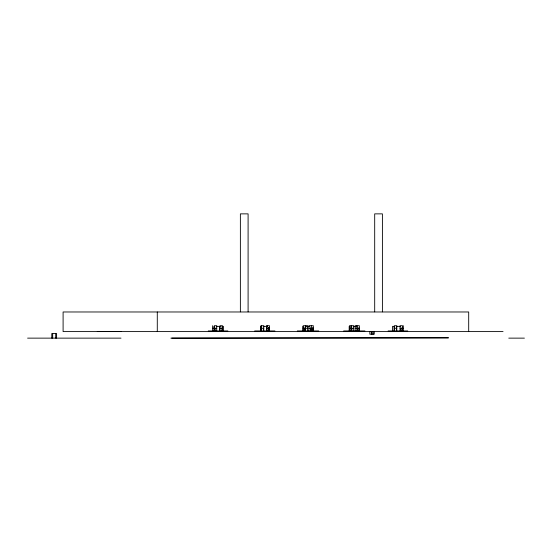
<?xml version="1.0" encoding="UTF-8"?>
<svg xmlns="http://www.w3.org/2000/svg" width="552" height="552" viewBox="0 0 552 552"><rect width="100%" height="100%" fill="white"/><g stroke="black" fill="none" stroke-linecap="round" stroke-linejoin="round"><path stroke-width="0.83" d="M216.384 326.363L220.31 326.363M221.849 326.363L223.422 326.363L223.422 330.938M263.414 326.363L267.34 326.363M305.256 326.363L309.762 326.363M353.314 326.363L357.234 326.363M396.439 326.363L400.359 326.363M212.644 328.261L216.729 328.261M220 328.261L222.422 328.261M260.958 328.261L263.759 328.261M266.65 328.261L269.452 328.261M303.186 328.261L307.609 328.261M308.878 328.261L313.301 328.261M349.464 328.261L353.659 328.261M355.157 328.261L359.352 328.261M394.363 328.261L396.784 328.261M400.055 328.261L403.312 328.261M208.249 330.938L227.872 330.938M254.686 330.938L274.924 330.938M297.293 330.938L318.787 330.938M343.641 330.938L364.92 330.938M388.118 330.938L407.735 330.938M97.276 331.573L120.95 331.573M503.051 331.593L63.1 331.593L63.1 311.977L468.696 311.977L468.696 331.593M27.6 338.135L120.998 338.135M170.858 338.135L448.521 337.824L171.886 338.135M508.765 338.135L524.4 338.135M403.312 325.708L403.312 330.938M402.477 330.938L402.477 325.708L400.055 325.708L400.055 330.938M401.932 327.888L401.932 330.938M400.759 328.261L400.759 330.938M396.784 330.938L396.784 325.708L394.363 325.708L394.363 330.938M396.46 327.888L396.46 330.938M394.08 330.938L394.08 326.363L392.534 326.363L392.534 330.938M382.405 311.832L382.405 213.865L374.691 213.865L374.691 311.832M374.256 331.593L374.256 334.208L369.833 334.208L369.833 331.593M373.173 331.593L373.173 334.208M371.979 331.593L371.979 334.208M371.351 331.593L371.351 334.208M359.352 330.938L359.352 325.708L355.157 325.708L355.157 330.938M358.807 327.888L358.807 330.938M357.572 328.261L357.572 330.938M357.372 327.888L357.372 330.938M356.93 325.708L356.93 330.938M353.659 330.938L353.659 325.708L349.464 325.708L349.464 330.938M351.886 328.261L351.886 330.938M351.238 325.708L351.238 330.938M350.955 326.363L350.955 330.938M349.181 326.363L349.181 330.938M313.301 330.938L313.301 325.708L308.878 325.708L308.878 330.938M312.901 327.888L312.901 330.938M312.756 327.888L312.756 330.938M311.293 325.708L311.293 330.938M310.88 328.261L310.88 330.938M310.748 327.888L310.748 330.938M307.609 330.938L307.609 325.708L303.186 325.708L303.186 330.938M305.608 325.708L305.608 330.938M305.194 328.261L305.194 330.938M305.049 327.888L305.049 330.938M304.911 327.888L304.911 330.938M302.903 326.363L302.903 330.938M269.452 330.938L269.452 325.708L266.65 325.708L266.65 330.938M269.065 328.261L269.065 330.938M268.907 327.888L268.907 330.938M268.52 327.888L268.52 330.938M268.424 327.888L268.424 330.938M267.03 325.708L267.03 330.938M263.759 330.938L263.759 325.708L260.958 325.708L260.958 330.938M263.38 328.261L263.38 330.938M261.344 325.708L261.344 330.938M261.062 326.363L261.062 330.938M260.675 326.363L260.675 330.938M260.572 326.363L260.572 330.938M248.096 311.832L248.096 213.865L240.375 213.865L240.375 311.832M222.422 330.938L222.422 325.708L220 325.708L220 330.938M221.876 327.888L221.876 330.938M219.496 326.363L219.496 330.938M216.729 330.938L216.729 325.708L214.314 325.708L214.314 330.938M215.197 328.261L215.197 330.938M214.031 326.363L214.031 330.938M212.644 325.708L212.644 330.938M157.285 311.977L157.285 331.593M56.601 338.135L56.601 333.56L51.784 333.56L51.784 338.135M55.704 333.56L55.704 338.135M52.681 333.56L52.681 338.135"/></g></svg>
